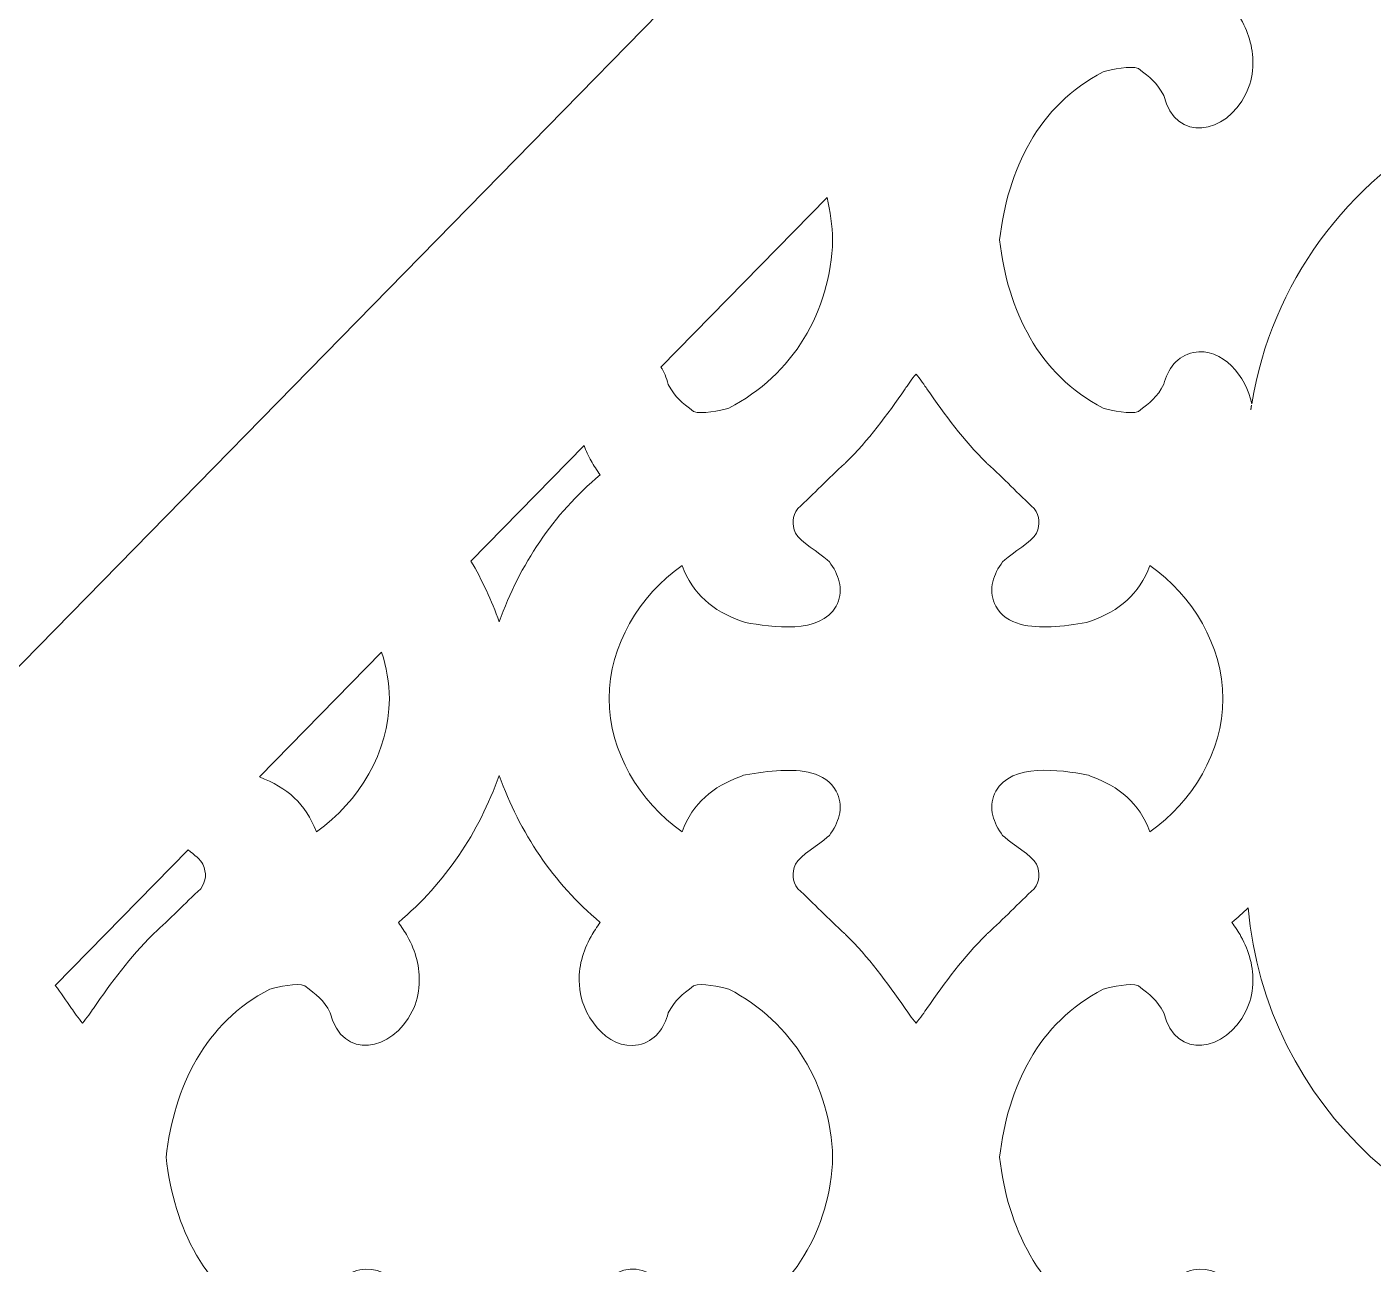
# Model space of a CAD drawing. Header units: centimetres. Extents: x -44 to 44, y -59 to 59.
# Drawn here: x -6.36 to -0.54, y -1.63 to 3.71 of the extents above; entities that cross this region are included whole.
import ezdxf

# ---------------------------------------------------------------- set-up
doc = ezdxf.new("R2010")
doc.units = ezdxf.units.CM
doc.header["$MEASUREMENT"] = 0
doc.layers.add('layer 1', color=7, linetype='Continuous')

msp = doc.modelspace()

# ---------------------------------------------------------------- linework, layer by layer
at = {"layer": 'layer 1', "lineweight": 9}
for points, knots in [([(0.39317, 9.20218), (0.39317, 9.20218), (1.78183, 9.20218), (1.78183, 9.20218), (1.78183, 9.20218), (2.21833, 9.20218), (2.57539, 8.84509), (2.57539, 8.40861), (2.57539, 8.40861), (2.57539, 8.40861), (2.57539, 8.40859), (2.57539, 8.40859), (2.57539, 8.40859), (2.57539, 8.05007), (2.33445, 7.74516), (2.00649, 7.64766), (2.00649, 7.64766), (2.00649, 7.64766), (2.03844, 7.61503), (2.03844, 7.61503), (2.03844, 7.61503), (2.03844, 7.61503), (2.38926, 7.25685), (2.38926, 7.25685), (2.38926, 7.25685), (2.38926, 7.25685), (14.71384, -5.32678), (14.71384, -5.32678), (14.71384, -5.32678), (14.71384, -5.32678), (14.71384, -6.39821), (14.71384, -6.39821), (14.71384, -6.39821), (14.71384, -6.70091), (14.47399, -6.94629), (14.17813, -6.94629), (14.17813, -6.94629), (14.17813, -8.84051), (14.71384, -11.77993), (14.71384, -12.57114), (14.71384, -12.57114), (14.71384, -12.57114), (14.71384, -14.15383), (14.71384, -14.15383), (14.71384, -14.15383), (14.71384, -14.94504), (14.17813, -17.88446), (14.17813, -19.77868), (14.17813, -19.77868), (14.47399, -19.77868), (14.71384, -20.02406), (14.71384, -20.32676), (14.71384, -20.32676), (14.71384, -20.32676), (14.71384, -21.39819), (14.71384, -21.39819), (14.71384, -21.39819), (14.71384, -21.39819), (14.17813, -21.39819), (14.17813, -21.39819), (14.17813, -21.39819), (14.17813, -21.39819), (13.65836, -21.39819), (13.65836, -21.39819), (13.65836, -21.39819), (13.65836, -21.39819), (13.00335, -21.39859), (13.00335, -21.39859), (13.00335, -21.39859), (13.00335, -21.39859), (13.00335, -12.45703), (13.00335, -12.45703), (13.00335, -12.45703), (13.00335, -12.45703), (12.40335, -12.45703), (12.40335, -12.45703), (12.40335, -12.45703), (12.40335, -12.45703), (12.40335, -21.39898), (12.40335, -21.39898), (12.40335, -21.39898), (12.40335, -21.39898), (-10.24476, -21.41336), (-10.24476, -21.41336), (-10.24476, -21.41336), (-10.24476, -21.41336), (-10.24476, -12.45703), (-10.24476, -12.45703), (-10.24476, -12.45703), (-10.24476, -12.45703), (-10.84476, -12.45703), (-10.84476, -12.45703), (-10.84476, -12.45703), (-10.84476, -12.45703), (-10.84476, -21.41374), (-10.84476, -21.41374), (-10.84476, -21.41374), (-10.84476, -21.41374), (-11.49101, -21.41415), (-11.49101, -21.41415), (-11.49101, -21.41415), (-11.49101, -21.41415), (-12.01954, -21.41415), (-12.01954, -21.41415), (-12.01954, -21.41415), (-12.01954, -21.41415), (-12.55526, -21.41415), (-12.55526, -21.41415), (-12.55526, -21.41415), (-12.55526, -21.41415), (-12.55526, -20.34272), (-12.55526, -20.34272), (-12.55526, -20.34272), (-12.55526, -20.04002), (-12.31541, -19.79464), (-12.01954, -19.79464), (-12.01954, -19.79464), (-12.01954, -17.90042), (-12.55526, -14.961), (-12.55526, -14.16979), (-12.55526, -14.16979), (-12.55526, -14.16979), (-12.55526, -12.5871), (-12.55526, -12.5871), (-12.55526, -12.5871), (-12.55526, -11.79589), (-12.01954, -8.85647), (-12.01954, -6.96225), (-12.01954, -6.96225), (-12.31541, -6.96225), (-12.55526, -6.71687), (-12.55526, -6.41417), (-12.55526, -6.41417), (-12.55526, -6.41417), (-12.55526, -5.34274), (-12.55526, -5.34274), (-12.55526, -5.34274), (-12.55526, -5.34274), (0.08501, 7.5624), (0.08501, 7.5624), (0.08501, 7.5624), (0.08501, 7.5624), (0.16851, 7.64769), (0.16851, 7.64769), (0.16851, 7.64769), (-0.15947, 7.74519), (-0.40039, 8.05005), (-0.40039, 8.40859), (-0.40039, 8.40859), (-0.40039, 8.40859), (-0.40039, 8.40861), (-0.40039, 8.40861), (-0.40039, 8.40861), (-0.40039, 8.84509), (-0.04333, 9.20218), (0.39317, 9.20218)], [0, 0, 0, 0, 0.025, 0.025, 0.025, 0.025, 0.05, 0.05, 0.05, 0.05, 0.075, 0.075, 0.075, 0.075, 0.1, 0.1, 0.1, 0.1, 0.125, 0.125, 0.125, 0.125, 0.15, 0.15, 0.15, 0.15, 0.175, 0.175, 0.175, 0.175, 0.2, 0.2, 0.2, 0.2, 0.225, 0.225, 0.225, 0.225, 0.25, 0.25, 0.25, 0.25, 0.275, 0.275, 0.275, 0.275, 0.3, 0.3, 0.3, 0.3, 0.325, 0.325, 0.325, 0.325, 0.35, 0.35, 0.35, 0.35, 0.375, 0.375, 0.375, 0.375, 0.4, 0.4, 0.4, 0.4, 0.425, 0.425, 0.425, 0.425, 0.45, 0.45, 0.45, 0.45, 0.475, 0.475, 0.475, 0.475, 0.5, 0.5, 0.5, 0.5, 0.525, 0.525, 0.525, 0.525, 0.55, 0.55, 0.55, 0.55, 0.575, 0.575, 0.575, 0.575, 0.6, 0.6, 0.6, 0.6, 0.625, 0.625, 0.625, 0.625, 0.65, 0.65, 0.65, 0.65, 0.675, 0.675, 0.675, 0.675, 0.7, 0.7, 0.7, 0.7, 0.725, 0.725, 0.725, 0.725, 0.75, 0.75, 0.75, 0.75, 0.775, 0.775, 0.775, 0.775, 0.8, 0.8, 0.8, 0.8, 0.825, 0.825, 0.825, 0.825, 0.85, 0.85, 0.85, 0.85, 0.875, 0.875, 0.875, 0.875, 0.9, 0.9, 0.9, 0.9, 0.925, 0.925, 0.925, 0.925, 0.95, 0.95, 0.95, 0.95, 1, 1, 1, 1]), ([(-1.06348, 2.08573), (-1.08559, 2.20296), (-1.19089, 2.33239), (-1.31484, 2.30764), (-1.31484, 2.30764), (-1.38598, 2.29346), (-1.42624, 2.23588), (-1.44309, 2.17031), (-1.44309, 2.17031), (-1.47204, 2.11281), (-1.50249, 2.09259), (-1.55276, 2.05294), (-1.55276, 2.05294), (-1.58811, 2.03925), (-1.66674, 2.05684), (-1.70494, 2.06728), (-1.70494, 2.06728), (-1.98688, 2.21394), (-2.11676, 2.48904), (-2.15291, 2.79386), (-2.15291, 2.79386), (-2.11676, 3.09868), (-1.98688, 3.37378), (-1.70494, 3.52041), (-1.70494, 3.52041), (-1.66674, 3.53085), (-1.58811, 3.54844), (-1.55276, 3.53475), (-1.55276, 3.53475), (-1.50255, 3.49515), (-1.4721, 3.47492), (-1.44319, 3.4176), (-1.44319, 3.4176), (-1.39155, 3.21054), (-1.17431, 3.24981), (-1.08883, 3.42495), (-1.08883, 3.42495), (-1.07126, 3.46095), (-1.06005, 3.50087), (-1.05924, 3.54107), (-1.05924, 3.54107), (-1.05459, 3.61539), (-1.07413, 3.68351), (-1.10974, 3.74833), (-1.10974, 3.74833), (-1.12059, 3.76809), (-1.13544, 3.78879), (-1.1487, 3.80884), (-1.1487, 3.80884), (-0.94526, 3.97976), (-0.80237, 4.19616), (-0.71314, 4.4433), (-0.71314, 4.4433), (-0.62391, 4.19619), (-0.48105, 3.97978), (-0.27761, 3.80886), (-0.27761, 3.80886), (-0.29094, 3.78864), (-0.30574, 3.76802), (-0.31654, 3.74835), (-0.31654, 3.74835), (-0.35216, 3.68349), (-0.37172, 3.61534), (-0.36705, 3.54099), (-0.36705, 3.54099), (-0.36484, 3.44286), (-0.29357, 3.32109), (-0.19633, 3.28654), (-0.19633, 3.28654), (-0.64849, 3.04832), (-0.97813, 2.60751), (-1.06348, 2.08573)], [0, 0, 0, 0, 0.0526316, 0.0526316, 0.0526316, 0.0526316, 0.1052632, 0.1052632, 0.1052632, 0.1052632, 0.1578947, 0.1578947, 0.1578947, 0.1578947, 0.2105263, 0.2105263, 0.2105263, 0.2105263, 0.2631579, 0.2631579, 0.2631579, 0.2631579, 0.3157895, 0.3157895, 0.3157895, 0.3157895, 0.3684211, 0.3684211, 0.3684211, 0.3684211, 0.4210526, 0.4210526, 0.4210526, 0.4210526, 0.4736842, 0.4736842, 0.4736842, 0.4736842, 0.5263158, 0.5263158, 0.5263158, 0.5263158, 0.5789474, 0.5789474, 0.5789474, 0.5789474, 0.6315789, 0.6315789, 0.6315789, 0.6315789, 0.6842105, 0.6842105, 0.6842105, 0.6842105, 0.7368421, 0.7368421, 0.7368421, 0.7368421, 0.7894737, 0.7894737, 0.7894737, 0.7894737, 0.8421053, 0.8421053, 0.8421053, 0.8421053, 0.8947368, 0.8947368, 0.8947368, 0.8947368, 1, 1, 1, 1]), ([(-2.89821, 2.97707), (-2.89821, 2.97707), (-3.61596, 2.2443), (-3.61596, 2.2443), (-3.61596, 2.2443), (-3.60261, 2.22441), (-3.59181, 2.19981), (-3.5844, 2.17011), (-3.5844, 2.17011), (-3.55549, 2.11277), (-3.52506, 2.09254), (-3.47484, 2.05296), (-3.47484, 2.05296), (-3.43946, 2.03923), (-3.36084, 2.05684), (-3.32263, 2.06728), (-3.32263, 2.06728), (-3.04506, 2.21141), (-2.88349, 2.48372), (-2.874, 2.79386), (-2.874, 2.79386), (-2.87593, 2.85673), (-2.88407, 2.91806), (-2.89821, 2.97707)], [0, 0, 0, 0, 0.1428571, 0.1428571, 0.1428571, 0.1428571, 0.2857143, 0.2857143, 0.2857143, 0.2857143, 0.4285714, 0.4285714, 0.4285714, 0.4285714, 0.5714286, 0.5714286, 0.5714286, 0.5714286, 0.7142857, 0.7142857, 0.7142857, 0.7142857, 1, 1, 1, 1]), ([(-2.00299, -0.00962), (-1.97936, 0.02569), (-1.97655, 0.05706), (-1.99337, 0.09741), (-1.99337, 0.09741), (-2.0136, 0.13483), (-2.09689, 0.18251), (-2.13047, 0.21302), (-2.13047, 0.21302), (-2.13047, 0.21302), (-2.13951, 0.22123), (-2.13951, 0.22123), (-2.13951, 0.22123), (-2.13951, 0.22123), (-2.14646, 0.23128), (-2.14646, 0.23128), (-2.14646, 0.23128), (-2.18406, 0.28551), (-2.20241, 0.35164), (-2.16855, 0.41306), (-2.16855, 0.41306), (-2.10176, 0.53424), (-1.89073, 0.50473), (-1.77688, 0.48274), (-1.77688, 0.48274), (-1.77688, 0.48274), (-1.76799, 0.48103), (-1.76799, 0.48103), (-1.76799, 0.48103), (-1.76799, 0.48103), (-1.75952, 0.47786), (-1.75952, 0.47786), (-1.75952, 0.47786), (-1.63307, 0.43039), (-1.55184, 0.36364), (-1.503, 0.23661), (-1.503, 0.23661), (-1.31687, 0.36984), (-1.18991, 0.57977), (-1.18766, 0.8112), (-1.18766, 0.8112), (-1.18991, 1.04447), (-1.31685, 1.2546), (-1.503, 1.38782), (-1.503, 1.38782), (-1.55181, 1.26079), (-1.63307, 1.19406), (-1.75952, 1.1466), (-1.75952, 1.1466), (-1.75952, 1.1466), (-1.76803, 1.14341), (-1.76803, 1.14341), (-1.76803, 1.14341), (-1.76803, 1.14341), (-1.77692, 1.14169), (-1.77692, 1.14169), (-1.77692, 1.14169), (-1.82674, 1.13211), (-1.87937, 1.12532), (-1.92999, 1.12303), (-1.92999, 1.12303), (-2.01512, 1.11915), (-2.12214, 1.12721), (-2.16855, 1.2114), (-2.16855, 1.2114), (-2.20241, 1.27281), (-2.18406, 1.33894), (-2.14646, 1.39318), (-2.14646, 1.39318), (-2.14646, 1.39318), (-2.13951, 1.40323), (-2.13951, 1.40323), (-2.13951, 1.40323), (-2.13951, 1.40323), (-2.13047, 1.41144), (-2.13047, 1.41144), (-2.13047, 1.41144), (-2.09687, 1.44197), (-2.0136, 1.48959), (-1.99339, 1.52702), (-1.99339, 1.52702), (-1.97655, 1.56739), (-1.97936, 1.59876), (-2.00301, 1.63408), (-2.00301, 1.63408), (-2.07234, 1.69654), (-2.13523, 1.76479), (-2.20504, 1.82659), (-2.20504, 1.82659), (-2.20504, 1.82659), (-2.20744, 1.82871), (-2.20744, 1.82871), (-2.20744, 1.82871), (-2.20744, 1.82871), (-2.20971, 1.83099), (-2.20971, 1.83099), (-2.20971, 1.83099), (-2.30863, 1.92969), (-2.38776, 2.03608), (-2.46666, 2.15068), (-2.46666, 2.15068), (-2.47506, 2.16285), (-2.49624, 2.19394), (-2.51381, 2.21464), (-2.51381, 2.21464), (-2.53136, 2.19394), (-2.55253, 2.16287), (-2.56091, 2.15068), (-2.56091, 2.15068), (-2.63979, 2.03608), (-2.71899, 1.92969), (-2.81788, 1.83099), (-2.81788, 1.83099), (-2.81788, 1.83099), (-2.82015, 1.82871), (-2.82015, 1.82871), (-2.82015, 1.82871), (-2.82015, 1.82871), (-2.82255, 1.82659), (-2.82255, 1.82659), (-2.82255, 1.82659), (-2.89236, 1.76479), (-2.95524, 1.69654), (-3.02458, 1.63408), (-3.02458, 1.63408), (-3.04824, 1.59876), (-3.05102, 1.56739), (-3.0342, 1.52702), (-3.0342, 1.52702), (-3.01395, 1.48956), (-2.93074, 1.44199), (-2.89712, 1.41144), (-2.89712, 1.41144), (-2.89712, 1.41144), (-2.88808, 1.40323), (-2.88808, 1.40323), (-2.88808, 1.40323), (-2.88808, 1.40323), (-2.88114, 1.39318), (-2.88114, 1.39318), (-2.88114, 1.39318), (-2.84353, 1.33894), (-2.82519, 1.27281), (-2.85904, 1.2114), (-2.85904, 1.2114), (-2.92586, 1.09018), (-3.13684, 1.11979), (-3.25067, 1.14169), (-3.25067, 1.14169), (-3.25067, 1.14169), (-3.25956, 1.14341), (-3.25956, 1.14341), (-3.25956, 1.14341), (-3.25956, 1.14341), (-3.26807, 1.1466), (-3.26807, 1.1466), (-3.26807, 1.1466), (-3.39452, 1.19406), (-3.4758, 1.26079), (-3.52459, 1.38782), (-3.52459, 1.38782), (-3.71074, 1.25462), (-3.83769, 1.04469), (-3.83994, 0.81326), (-3.83994, 0.81326), (-3.83769, 0.57996), (-3.71072, 0.36986), (-3.52459, 0.23664), (-3.52459, 0.23664), (-3.47578, 0.36364), (-3.39452, 0.43039), (-3.26807, 0.47786), (-3.26807, 0.47786), (-3.26807, 0.47786), (-3.25961, 0.48103), (-3.25961, 0.48103), (-3.25961, 0.48103), (-3.25961, 0.48103), (-3.25071, 0.48274), (-3.25071, 0.48274), (-3.25071, 0.48274), (-3.20091, 0.49236), (-3.1482, 0.49914), (-3.09761, 0.50145), (-3.09761, 0.50145), (-3.01247, 0.50533), (-2.90544, 0.49725), (-2.85904, 0.41306), (-2.85904, 0.41306), (-2.82519, 0.35164), (-2.84353, 0.28551), (-2.88114, 0.23128), (-2.88114, 0.23128), (-2.88114, 0.23128), (-2.88808, 0.22123), (-2.88808, 0.22123), (-2.88808, 0.22123), (-2.88808, 0.22123), (-2.89712, 0.21302), (-2.89712, 0.21302), (-2.89712, 0.21302), (-2.93072, 0.18249), (-3.01395, 0.13485), (-3.03422, 0.09741), (-3.03422, 0.09741), (-3.05102, 0.05706), (-3.04824, 0.02569), (-3.0246, -0.00962), (-3.0246, -0.00962), (-2.95524, -0.07209), (-2.89239, -0.14034), (-2.82255, -0.20214), (-2.82255, -0.20214), (-2.82255, -0.20214), (-2.82015, -0.20426), (-2.82015, -0.20426), (-2.82015, -0.20426), (-2.82015, -0.20426), (-2.81788, -0.20651), (-2.81788, -0.20651), (-2.81788, -0.20651), (-2.71899, -0.30521), (-2.63981, -0.4116), (-2.56091, -0.5262), (-2.56091, -0.5262), (-2.55253, -0.53839), (-2.53138, -0.56946), (-2.51381, -0.59016), (-2.51381, -0.59016), (-2.49624, -0.56944), (-2.47506, -0.53837), (-2.46666, -0.52618), (-2.46666, -0.52618), (-2.38776, -0.4116), (-2.30863, -0.30521), (-2.20971, -0.20651), (-2.20971, -0.20651), (-2.20971, -0.20651), (-2.20744, -0.20426), (-2.20744, -0.20426), (-2.20744, -0.20426), (-2.20744, -0.20426), (-2.20504, -0.20214), (-2.20504, -0.20214), (-2.20504, -0.20214), (-2.13521, -0.14034), (-2.07236, -0.07209), (-2.00299, -0.00962)], [0, 0, 0, 0, 0.015873, 0.015873, 0.015873, 0.015873, 0.031746, 0.031746, 0.031746, 0.031746, 0.047619, 0.047619, 0.047619, 0.047619, 0.0634921, 0.0634921, 0.0634921, 0.0634921, 0.0793651, 0.0793651, 0.0793651, 0.0793651, 0.0952381, 0.0952381, 0.0952381, 0.0952381, 0.1111111, 0.1111111, 0.1111111, 0.1111111, 0.1269841, 0.1269841, 0.1269841, 0.1269841, 0.1428571, 0.1428571, 0.1428571, 0.1428571, 0.1587302, 0.1587302, 0.1587302, 0.1587302, 0.1746032, 0.1746032, 0.1746032, 0.1746032, 0.1904762, 0.1904762, 0.1904762, 0.1904762, 0.2063492, 0.2063492, 0.2063492, 0.2063492, 0.2222222, 0.2222222, 0.2222222, 0.2222222, 0.2380952, 0.2380952, 0.2380952, 0.2380952, 0.2539683, 0.2539683, 0.2539683, 0.2539683, 0.2698413, 0.2698413, 0.2698413, 0.2698413, 0.2857143, 0.2857143, 0.2857143, 0.2857143, 0.3015873, 0.3015873, 0.3015873, 0.3015873, 0.3174603, 0.3174603, 0.3174603, 0.3174603, 0.3333333, 0.3333333, 0.3333333, 0.3333333, 0.3492063, 0.3492063, 0.3492063, 0.3492063, 0.3650794, 0.3650794, 0.3650794, 0.3650794, 0.3809524, 0.3809524, 0.3809524, 0.3809524, 0.3968254, 0.3968254, 0.3968254, 0.3968254, 0.4126984, 0.4126984, 0.4126984, 0.4126984, 0.4285714, 0.4285714, 0.4285714, 0.4285714, 0.4444444, 0.4444444, 0.4444444, 0.4444444, 0.4603175, 0.4603175, 0.4603175, 0.4603175, 0.4761905, 0.4761905, 0.4761905, 0.4761905, 0.4920635, 0.4920635, 0.4920635, 0.4920635, 0.5079365, 0.5079365, 0.5079365, 0.5079365, 0.5238095, 0.5238095, 0.5238095, 0.5238095, 0.5396825, 0.5396825, 0.5396825, 0.5396825, 0.5555556, 0.5555556, 0.5555556, 0.5555556, 0.5714286, 0.5714286, 0.5714286, 0.5714286, 0.5873016, 0.5873016, 0.5873016, 0.5873016, 0.6031746, 0.6031746, 0.6031746, 0.6031746, 0.6190476, 0.6190476, 0.6190476, 0.6190476, 0.6349206, 0.6349206, 0.6349206, 0.6349206, 0.6507937, 0.6507937, 0.6507937, 0.6507937, 0.6666667, 0.6666667, 0.6666667, 0.6666667, 0.6825397, 0.6825397, 0.6825397, 0.6825397, 0.6984127, 0.6984127, 0.6984127, 0.6984127, 0.7142857, 0.7142857, 0.7142857, 0.7142857, 0.7301587, 0.7301587, 0.7301587, 0.7301587, 0.7460317, 0.7460317, 0.7460317, 0.7460317, 0.7619048, 0.7619048, 0.7619048, 0.7619048, 0.7777778, 0.7777778, 0.7777778, 0.7777778, 0.7936508, 0.7936508, 0.7936508, 0.7936508, 0.8095238, 0.8095238, 0.8095238, 0.8095238, 0.8253968, 0.8253968, 0.8253968, 0.8253968, 0.8412698, 0.8412698, 0.8412698, 0.8412698, 0.8571429, 0.8571429, 0.8571429, 0.8571429, 0.8730159, 0.8730159, 0.8730159, 0.8730159, 0.8888889, 0.8888889, 0.8888889, 0.8888889, 0.9047619, 0.9047619, 0.9047619, 0.9047619, 0.9206349, 0.9206349, 0.9206349, 0.9206349, 0.9365079, 0.9365079, 0.9365079, 0.9365079, 0.952381, 0.952381, 0.952381, 0.952381, 0.968254, 0.968254, 0.968254, 0.968254, 1, 1, 1, 1]), ([(-1.06757, 2.05939), (-1.06656, 2.06625), (-1.06554, 2.07306), (-1.06442, 2.07988), (-1.06442, 2.07988), (-1.06442, 2.07988), (-1.06757, 2.05939), (-1.06757, 2.05939)], [0, 0, 0, 0, 0.3333333, 0.3333333, 0.3333333, 0.3333333, 1, 1, 1, 1]), ([(-4.43655, 1.40651), (-4.38819, 1.3239), (-4.34762, 1.23628), (-4.31445, 1.14439), (-4.31445, 1.14439), (-4.22522, 1.39155), (-4.08234, 1.60796), (-3.87887, 1.77887), (-3.87887, 1.77887), (-3.89214, 1.79895), (-3.90699, 1.81963), (-3.91783, 1.83934), (-3.91783, 1.83934), (-3.92972, 1.86099), (-3.93981, 1.88297), (-3.94783, 1.90547), (-3.94783, 1.90547), (-3.94783, 1.90547), (-4.43655, 1.40651), (-4.43655, 1.40651)], [0, 0, 0, 0, 0.1666667, 0.1666667, 0.1666667, 0.1666667, 0.3333333, 0.3333333, 0.3333333, 0.3333333, 0.5, 0.5, 0.5, 0.5, 0.6666667, 0.6666667, 0.6666667, 0.6666667, 1, 1, 1, 1]), ([(-5.35016, 0.47376), (-5.22977, 0.42658), (-5.15173, 0.36004), (-5.10429, 0.23661), (-5.10429, 0.23661), (-4.91816, 0.36984), (-4.79117, 0.57977), (-4.78892, 0.8112), (-4.78892, 0.8112), (-4.78959, 0.88082), (-4.80139, 0.94839), (-4.82254, 1.01244), (-4.82254, 1.01244), (-4.82254, 1.01244), (-5.35016, 0.47376), (-5.35016, 0.47376)], [0, 0, 0, 0, 0.2, 0.2, 0.2, 0.2, 0.4, 0.4, 0.4, 0.4, 0.6, 0.6, 0.6, 0.6, 1, 1, 1, 1]), ([(-3.32263, -0.44282), (-3.36084, -0.43241), (-3.43948, -0.41479), (-3.47484, -0.42851), (-3.47484, -0.42851), (-3.52511, -0.46813), (-3.55556, -0.48836), (-3.58449, -0.54585), (-3.58449, -0.54585), (-3.60133, -0.61144), (-3.64161, -0.669), (-3.71276, -0.68321), (-3.71276, -0.68321), (-3.85069, -0.71072), (-3.96555, -0.54726), (-3.96836, -0.42225), (-3.96836, -0.42225), (-3.97303, -0.34789), (-3.95346, -0.27975), (-3.91781, -0.21489), (-3.91781, -0.21489), (-3.90703, -0.19526), (-3.89222, -0.17464), (-3.87889, -0.15441), (-3.87889, -0.15441), (-4.08234, 0.01654), (-4.22522, 0.23293), (-4.31445, 0.48009), (-4.31445, 0.48009), (-4.40366, 0.23293), (-4.54654, 0.01654), (-4.75001, -0.15441), (-4.75001, -0.15441), (-4.73674, -0.17447), (-4.72187, -0.19517), (-4.71103, -0.21491), (-4.71103, -0.21491), (-4.67544, -0.27975), (-4.65587, -0.34785), (-4.66054, -0.42216), (-4.66054, -0.42216), (-4.66136, -0.46236), (-4.67256, -0.50229), (-4.69014, -0.53829), (-4.69014, -0.53829), (-4.77559, -0.71346), (-4.99284, -0.75274), (-5.04448, -0.54566), (-5.04448, -0.54566), (-5.07339, -0.48831), (-5.10386, -0.46809), (-5.15406, -0.42849), (-5.15406, -0.42849), (-5.1894, -0.41479), (-5.26804, -0.43241), (-5.30623, -0.44282), (-5.30623, -0.44282), (-5.58816, -0.58948), (-5.71802, -0.8646), (-5.75421, -1.1694), (-5.75421, -1.1694), (-5.71802, -1.4742), (-5.58819, -1.74934), (-5.30623, -1.89598), (-5.30623, -1.89598), (-5.26804, -1.90639), (-5.18938, -1.92401), (-5.15409, -1.91029), (-5.15409, -1.91029), (-5.10381, -1.87067), (-5.07332, -1.85042), (-5.04437, -1.79295), (-5.04437, -1.79295), (-5.02753, -1.72736), (-4.98724, -1.6698), (-4.91612, -1.65561), (-4.91612, -1.65561), (-4.77819, -1.62808), (-4.66337, -1.79151), (-4.66054, -1.91651), (-4.66054, -1.91651), (-4.65585, -1.99086), (-4.67541, -2.05903), (-4.71103, -2.12389), (-4.71103, -2.12389), (-4.72183, -2.14356), (-4.73664, -2.1642), (-4.74999, -2.18443), (-4.74999, -2.18443), (-4.54652, -2.35536), (-4.40366, -2.57175), (-4.31445, -2.81889), (-4.31445, -2.81889), (-4.22522, -2.57173), (-4.08234, -2.35532), (-3.87885, -2.18436), (-3.87885, -2.18436), (-3.89211, -2.16431), (-3.90699, -2.14361), (-3.91781, -2.12391), (-3.91781, -2.12391), (-3.95344, -2.05907), (-3.97301, -1.99095), (-3.96836, -1.91661), (-3.96836, -1.91661), (-3.96754, -1.87639), (-3.95634, -1.83645), (-3.93874, -1.80043), (-3.93874, -1.80043), (-3.85324, -1.62534), (-3.63604, -1.5861), (-3.5844, -1.79314), (-3.5844, -1.79314), (-3.55549, -1.85046), (-3.52504, -1.87069), (-3.47481, -1.91029), (-3.47481, -1.91029), (-3.43948, -1.92401), (-3.36081, -1.90639), (-3.32263, -1.89598), (-3.32263, -1.89598), (-3.04506, -1.75185), (-2.88349, -1.47951), (-2.874, -1.1694), (-2.874, -1.1694), (-2.88349, -0.85926), (-3.04506, -0.58695), (-3.32263, -0.44282)], [0, 0, 0, 0, 0.030303, 0.030303, 0.030303, 0.030303, 0.0606061, 0.0606061, 0.0606061, 0.0606061, 0.0909091, 0.0909091, 0.0909091, 0.0909091, 0.1212121, 0.1212121, 0.1212121, 0.1212121, 0.1515152, 0.1515152, 0.1515152, 0.1515152, 0.1818182, 0.1818182, 0.1818182, 0.1818182, 0.2121212, 0.2121212, 0.2121212, 0.2121212, 0.2424242, 0.2424242, 0.2424242, 0.2424242, 0.2727273, 0.2727273, 0.2727273, 0.2727273, 0.3030303, 0.3030303, 0.3030303, 0.3030303, 0.3333333, 0.3333333, 0.3333333, 0.3333333, 0.3636364, 0.3636364, 0.3636364, 0.3636364, 0.3939394, 0.3939394, 0.3939394, 0.3939394, 0.4242424, 0.4242424, 0.4242424, 0.4242424, 0.4545455, 0.4545455, 0.4545455, 0.4545455, 0.4848485, 0.4848485, 0.4848485, 0.4848485, 0.5151515, 0.5151515, 0.5151515, 0.5151515, 0.5454545, 0.5454545, 0.5454545, 0.5454545, 0.5757576, 0.5757576, 0.5757576, 0.5757576, 0.6060606, 0.6060606, 0.6060606, 0.6060606, 0.6363636, 0.6363636, 0.6363636, 0.6363636, 0.6666667, 0.6666667, 0.6666667, 0.6666667, 0.6969697, 0.6969697, 0.6969697, 0.6969697, 0.7272727, 0.7272727, 0.7272727, 0.7272727, 0.7575758, 0.7575758, 0.7575758, 0.7575758, 0.7878788, 0.7878788, 0.7878788, 0.7878788, 0.8181818, 0.8181818, 0.8181818, 0.8181818, 0.8484848, 0.8484848, 0.8484848, 0.8484848, 0.8787879, 0.8787879, 0.8787879, 0.8787879, 0.9090909, 0.9090909, 0.9090909, 0.9090909, 0.9393939, 0.9393939, 0.9393939, 0.9393939, 1, 1, 1, 1]), ([(-6.2325, -0.42707), (-6.20871, -0.45941), (-6.18546, -0.49245), (-6.16224, -0.5262), (-6.16224, -0.5262), (-6.15384, -0.53837), (-6.13266, -0.56946), (-6.11509, -0.59016), (-6.11509, -0.59016), (-6.09754, -0.56946), (-6.07637, -0.53837), (-6.06799, -0.5262), (-6.06799, -0.5262), (-5.98909, -0.4116), (-5.90994, -0.30521), (-5.81102, -0.20651), (-5.81102, -0.20651), (-5.81102, -0.20651), (-5.80875, -0.20426), (-5.80875, -0.20426), (-5.80875, -0.20426), (-5.80875, -0.20426), (-5.80635, -0.20214), (-5.80635, -0.20214), (-5.80635, -0.20214), (-5.73651, -0.14034), (-5.67364, -0.07211), (-5.6043, -0.00962), (-5.6043, -0.00962), (-5.58066, 0.02569), (-5.57786, 0.05706), (-5.59468, 0.09741), (-5.59468, 0.09741), (-5.6049, 0.11631), (-5.63119, 0.13781), (-5.65905, 0.1584), (-5.65905, 0.1584), (-5.65905, 0.1584), (-6.2325, -0.42707), (-6.2325, -0.42707)], [0, 0, 0, 0, 0.0909091, 0.0909091, 0.0909091, 0.0909091, 0.1818182, 0.1818182, 0.1818182, 0.1818182, 0.2727273, 0.2727273, 0.2727273, 0.2727273, 0.3636364, 0.3636364, 0.3636364, 0.3636364, 0.4545455, 0.4545455, 0.4545455, 0.4545455, 0.5454545, 0.5454545, 0.5454545, 0.5454545, 0.6363636, 0.6363636, 0.6363636, 0.6363636, 0.7272727, 0.7272727, 0.7272727, 0.7272727, 0.8181818, 0.8181818, 0.8181818, 0.8181818, 1, 1, 1, 1]), ([(0.59614, -1.6068), (0.52024, -1.72639), (0.41304, -1.82621), (0.27868, -1.89598), (0.27868, -1.89598), (0.24047, -1.90639), (0.16181, -1.92401), (0.12647, -1.91029), (0.12647, -1.91029), (0.07626, -1.87071), (0.04581, -1.85046), (0.01691, -1.79314), (0.01691, -1.79314), (-0.03474, -1.5861), (-0.25194, -1.62534), (-0.33744, -1.80043), (-0.33744, -1.80043), (-0.35503, -1.83645), (-0.36624, -1.87639), (-0.36705, -1.91661), (-0.36705, -1.91661), (-0.3717, -1.99095), (-0.35214, -2.05907), (-0.31652, -2.12389), (-0.31652, -2.12389), (-0.3057, -2.14363), (-0.29083, -2.16433), (-0.27756, -2.18439), (-0.27756, -2.18439), (-0.48103, -2.35532), (-0.62389, -2.57173), (-0.71314, -2.81886), (-0.71314, -2.81886), (-0.80237, -2.57173), (-0.94526, -2.35534), (-1.14868, -2.18441), (-1.14868, -2.18441), (-1.13535, -2.1642), (-1.12054, -2.14356), (-1.10974, -2.12389), (-1.10974, -2.12389), (-1.07413, -2.05903), (-1.05456, -1.99089), (-1.05924, -1.91653), (-1.05924, -1.91653), (-1.06204, -1.79151), (-1.1769, -1.62808), (-1.31484, -1.65561), (-1.31484, -1.65561), (-1.38596, -1.6698), (-1.42624, -1.72736), (-1.44309, -1.79295), (-1.44309, -1.79295), (-1.47204, -1.85042), (-1.50249, -1.87065), (-1.55278, -1.91029), (-1.55278, -1.91029), (-1.58807, -1.92401), (-1.66676, -1.90639), (-1.70494, -1.89598), (-1.70494, -1.89598), (-1.98688, -1.74934), (-2.11676, -1.4742), (-2.15291, -1.1694), (-2.15291, -1.1694), (-2.11676, -0.8646), (-1.98688, -0.58948), (-1.70494, -0.44282), (-1.70494, -0.44282), (-1.66676, -0.43241), (-1.58809, -0.41479), (-1.55276, -0.42849), (-1.55276, -0.42849), (-1.50255, -0.46809), (-1.4721, -0.48831), (-1.44319, -0.54566), (-1.44319, -0.54566), (-1.39155, -0.75272), (-1.17431, -0.71346), (-1.08883, -0.53831), (-1.08883, -0.53831), (-1.07126, -0.50231), (-1.06005, -0.46236), (-1.05924, -0.42216), (-1.05924, -0.42216), (-1.05459, -0.34785), (-1.07413, -0.27973), (-1.10974, -0.21491), (-1.10974, -0.21491), (-1.12059, -0.19517), (-1.13544, -0.17449), (-1.1487, -0.15441), (-1.1487, -0.15441), (-1.12459, -0.13416), (-1.10136, -0.11327), (-1.07895, -0.09176), (-1.07895, -0.09176), (-1.00541, -0.93919), (-0.29186, -1.6068), (0.57426, -1.6068), (0.57426, -1.6068), (0.57426, -1.6068), (0.59614, -1.6068), (0.59614, -1.6068)], [0, 0, 0, 0, 0.037037, 0.037037, 0.037037, 0.037037, 0.0740741, 0.0740741, 0.0740741, 0.0740741, 0.1111111, 0.1111111, 0.1111111, 0.1111111, 0.1481481, 0.1481481, 0.1481481, 0.1481481, 0.1851852, 0.1851852, 0.1851852, 0.1851852, 0.2222222, 0.2222222, 0.2222222, 0.2222222, 0.2592593, 0.2592593, 0.2592593, 0.2592593, 0.2962963, 0.2962963, 0.2962963, 0.2962963, 0.3333333, 0.3333333, 0.3333333, 0.3333333, 0.3703704, 0.3703704, 0.3703704, 0.3703704, 0.4074074, 0.4074074, 0.4074074, 0.4074074, 0.4444444, 0.4444444, 0.4444444, 0.4444444, 0.4814815, 0.4814815, 0.4814815, 0.4814815, 0.5185185, 0.5185185, 0.5185185, 0.5185185, 0.5555556, 0.5555556, 0.5555556, 0.5555556, 0.5925926, 0.5925926, 0.5925926, 0.5925926, 0.6296296, 0.6296296, 0.6296296, 0.6296296, 0.6666667, 0.6666667, 0.6666667, 0.6666667, 0.7037037, 0.7037037, 0.7037037, 0.7037037, 0.7407407, 0.7407407, 0.7407407, 0.7407407, 0.7777778, 0.7777778, 0.7777778, 0.7777778, 0.8148148, 0.8148148, 0.8148148, 0.8148148, 0.8518519, 0.8518519, 0.8518519, 0.8518519, 0.8888889, 0.8888889, 0.8888889, 0.8888889, 0.9259259, 0.9259259, 0.9259259, 0.9259259, 1, 1, 1, 1])]:
    msp.add_open_spline(points, degree=3, knots=knots, dxfattribs=at)

doc.saveas('drawing.dxf')
